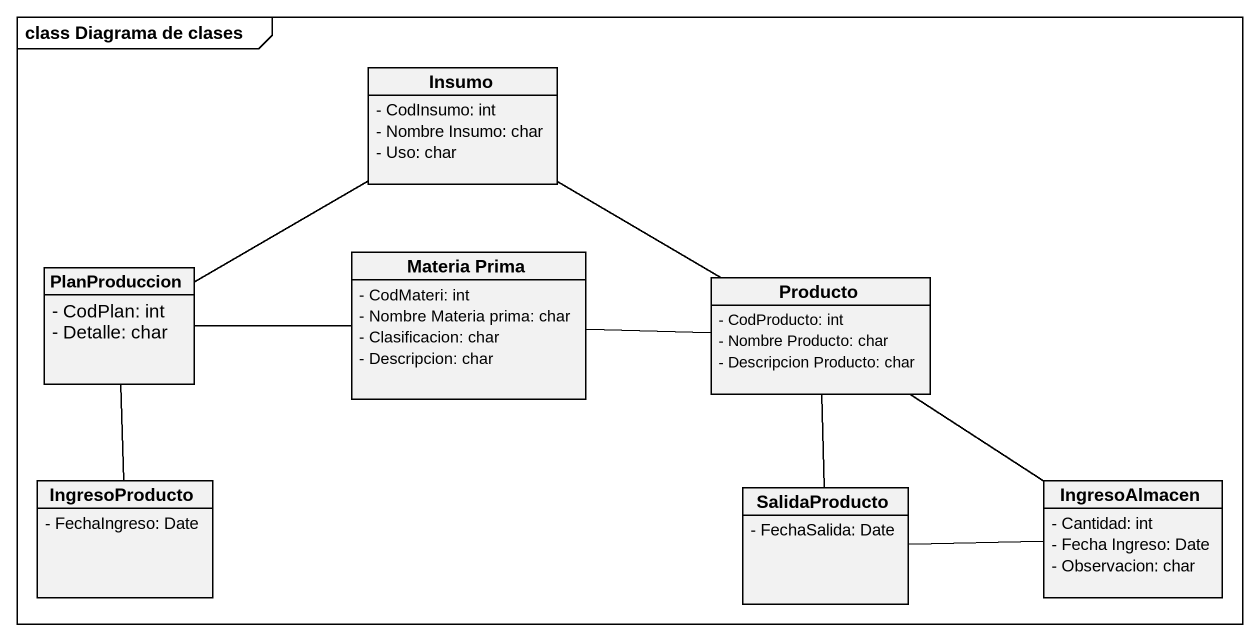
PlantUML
@startuml
mainframe class Diagrama de clases
hide circle
hide empty members
skinparam classAttributeIconSize 0
class Insumo {
  - CodInsumo: int
  - Nombre Insumo: char
  - Uso: char
}
class PlanProduccion {
  - CodPlan: int
  - Detalle: char
}
class "Materia Prima" as Materia_Prima {
  - CodMateri: int
  - Nombre Materia prima: char
  - Clasificacion: char
  - Descripcion: char
}
class Producto {
  - CodProducto: int
  - Nombre Producto: char
  - Descripcion Producto: char
}
class IngresoProducto {
  - FechaIngreso: Date
}
class SalidaProducto {
  - FechaSalida: Date
}
class IngresoAlmacen {
  - Cantidad: int
  - Fecha Ingreso: Date
  - Observacion: char
}
Insumo -right- Producto
PlanProduccion -right- Insumo
PlanProduccion -right- Materia_Prima
PlanProduccion -- IngresoProducto
Materia_Prima -right- Producto
Producto -- SalidaProducto
Producto -- IngresoAlmacen
SalidaProducto -right- IngresoAlmacen
@enduml
